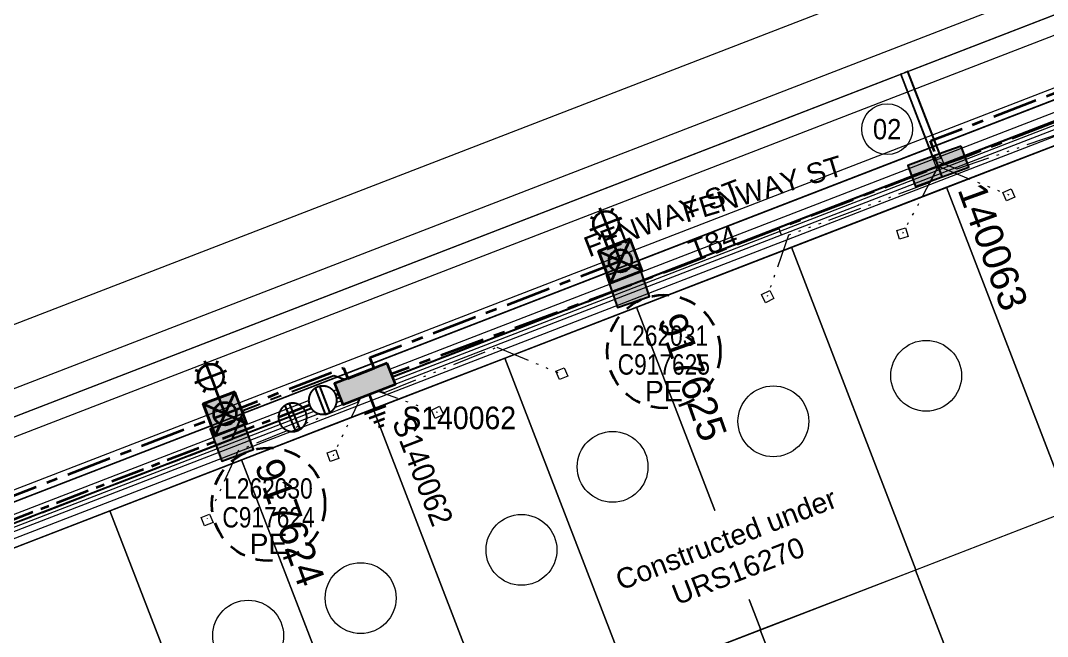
# Model space of a CAD drawing. Header units: metres. Extents: x 0 to 311505, y 0 to 6270811.
# Drawn here: x 310812 to 310902.9, y 6270345.5 to 6270400 of the extents above; entities that cross this region are included whole.
import ezdxf
from ezdxf import colors
from ezdxf.entities.mleader import LeaderData, LeaderLine
from ezdxf.enums import TextEntityAlignment as Align
from ezdxf.math import Vec2, Vec3

# ---------------------------------------------------------------- set-up
doc = ezdxf.new("R2010")
doc.units = ezdxf.units.M
for name, pattern in [('Cable Exist UG', [7, 4, -1, 1, -1]), ('Dash', [5, 3, -2]), ('PHANTOMX2', [6.6, 3, -0.75, 0.2, -0.75, 0.2, -0.75, 0.2, -0.75])]:
    doc.linetypes.add(name, pattern=pattern)
doc.layers.get('0').update_dxf_attribs({"color": 6})
for name, color, linetype, lineweight in [('_User Miscellaneous1', 30, 'Continuous', 13), ('_User_LV_Exist', 5, 'Continuous', 35), ('Cadastre Developer_SP_NEW', 92, 'Continuous', 15), ('Cadastre Land Parcels_SP_EXT', 118, 'Continuous', 15), ('Cadastre Roads_SP_EXT', 218, 'Continuous', 15), ('Mains_LV_EXT', 163, 'Continuous', 25), ('Mains_LV_SL_EXT', 135, 'Continuous', 25), ('Services_SP_EXT', 42, 'PHANTOMX2', 20)]:
    doc.layers.add(name, color=color, linetype=linetype, lineweight=lineweight)
doc.layers.add('_User Miscellaneous10', color=252, linetype='Continuous', lineweight=13, plot=False, transparency=0.9)
doc.layers.add('_User Miscellaneous8', color=181, linetype='Continuous', lineweight=13, transparency=0.5)
doc.layers.add('Cadastre Roads_SP_NEW', color=214, linetype='Continuous', lineweight=15, transparency=0.65)
for name, color, linetype in [('Equip_LV_EXT', 7, 'Continuous'), ('Equip_LV_NEW', 2, 'Continuous'), ('Notes', 7, 'Continuous'), ('SupportsUG_SP_LV_EXT', 7, 'Continuous'), ('SupportsUG_SP_LV_NEW', 2, 'Continuous'), ('SupportsUG_SP_LV_SL_EXT', 7, 'Continuous')]:
    doc.layers.add(name, color=color, linetype=linetype)
doc.styles.add('COLUMN_LABEL', font='arial.ttf', dxfattribs={"height": 2})
doc.styles.add('iecARIAL', font='arial.ttf', dxfattribs={"height": 2})
doc.styles.add('POLE_LABEL', font='arial.ttf', dxfattribs={"height": 2})
doc.styles.get("Standard").update_dxf_attribs({"font": 'arial.ttf'})

# ---------------------------------------------------------------- blocks, each defined once
blk = doc.blocks.new('COLUMN_EXT')
blk.add_hatch(color=256).paths.add_polyline_path([(1.5, -1.5), (1.5, 1.5), (-1.5, 1.5), (-1.5, -1.5)])
blk.add_lwpolyline([(1.5, 1.5), (-1.5, 1.5), (-1.5, -1.5), (1.5, -1.5)], close=True)
at = {"flags": 9}
for tag, p in [('SUBURB', (-1.813, 1.8)), ('NOTES', (-1.813, 2)), ('STREETNAME', (-1.813, 1.6)), ('LOCATION', (-1.813, 1.4)), ('LEGEND', (-1.813, 1.2)), ('USAGE', (-1.813, 1)), ('COLUMN_TYPE', (-1.813, 0.4)), ('OWNED_BY', (-1.813, 0.6)), ('STATE', (-1.813, 0.8))]:
    blk.add_attdef(tag, text='', height=0.2, rotation=180, dxfattribs=at).set_placement(p, align=Align.MIDDLE_LEFT)
at = {"flags": 1}
blk.add_attdef('Z', (-1.813, 2.351), '', height=0.2, rotation=180, dxfattribs=at)
at = {"flags": 9}
for tag, style, p in [('STRUCTURE_PLANT_NUMBER', 'POLE_LABEL', (-1.813, -0.031)), ('STREET_CODE', 'COLUMN_LABEL', (-1.813, 0.2))]:
    blk.add_attdef(tag, text='', height=0.2, rotation=180, dxfattribs=dict(at, style=style)).set_placement(p, align=Align.MIDDLE_LEFT)
at = {"style": 'COLUMN_LABEL', "width": 0.9, "flags": 8}
blk.add_attdef('ASSET_NUM', text='', height=2, rotation=270, dxfattribs=at).set_placement((2, -4), align=Align.MIDDLE_LEFT)
blk = doc.blocks.new('PILLAR_EXT')
blk.add_hatch(color=256).paths.add_polyline_path([(-2.5, 1), (-2.5, -1), (2.5, -1), (2.5, 1)])
for p, q in [((0, 1), (0, -1)), ((-2.5, 0), (2.5, 0))]:
    blk.add_line(p, q)
at = {"ltscale": 10}
blk.add_line((2.5, 0), (-2.5, 0), dxfattribs=at)
blk.add_lwpolyline([(-2.5, -1), (-1.25, -1), (1.25, -1), (2.5, -1), (2.5, 1), (-2.5, 1)], close=True)
at = {"width": 0.9, "flags": 8}
blk.add_attdef('ASSET_NUM', text='', height=2, rotation=90, dxfattribs=at).set_placement((-2, 4), align=Align.MIDDLE_LEFT)
for tag, p, flags in [('OWNED_BY', (0, -0.2), 9), ('STATE', (0, -0.4), 9), ('SUPPORT_TYPE', (0, -0.6), 9), ('USAGE', (0, -0.8), 9), ('LEGEND', (0, -1), 9), ('STREETNAME', (0, -1.8), 9), ('SUBURB', (0, -2), 1), ('LOCATION', (0, -1.2), 9), ('NOTES', (0, -1.4), 9), ('PARENT', (0, -1.6), 9)]:
    blk.add_attdef(tag, p, '', height=0.2, dxfattribs=dict(flags=flags))
blk = doc.blocks.new('CCP_EXT')
at = {"flags": 9}
for tag, p in [('STATE', (0, -1.8)), ('USAGE', (0, -1.2)), ('LEGEND', (0, -1.4)), ('LIFE_SUPPORT', (0, -1.6)), ('NOTES', (0, -2))]:
    blk.add_attdef(tag, text='', height=0.2, dxfattribs=at).set_placement(p, align=Align.MIDDLE_LEFT)
at = {"transparency": 33554687}
blk.add_wipeout([(0, 0.566), (0.566, 0), (0, -0.566), (-0.566, 0)], dxfattribs=at)
blk.add_lwpolyline([(-0.566, 0), (0, 0.566), (0.566, 0), (0, -0.566), (-0.566, 0)])
at = {"flags": 1}
blk.add_attdef('Z', (0, 0), '', height=0.2, dxfattribs=at)
at = {"flags": 9}
for tag, p in [('CCP_TYPE', (0, 0)), ('OPERATING_VOLTAGE', (0, -0.6)), ('ORIENTATION', (0, -0.8)), ('OWNED_BY', (0, -1)), ('CONSTRUCTED_VOLTAGE', (0, -0.2)), ('NO_PHASES', (0, -0.4))]:
    blk.add_attdef(tag, text='', height=0.2, dxfattribs=at).set_placement(p, align=Align.MIDDLE_LEFT)
blk = doc.blocks.new('LV_UG_LINKS_CLOSED_EXT')
at = {"layer": 'Equip_LV_EXT'}
for tag, flags, p in [('ACTUAL_STATUS', 9, (3, -2)), ('OPERATING_VOLTAGE', 9, (3, -2.6)), ('ORIENTATION', 9, (3, -2.8)), ('CONSTRUCTED_VOLTAGE', 9, (3, -2.2)), ('NO_PHASES', 9, (3, -2.4)), ('STATE', 9, (3, -3)), ('SWITCH_TYPE', 9, (3, -3.2)), ('USAGE', 9, (3, -3.4)), ('NOTES', 9, (3, -3.6)), ('TYPE', 9, (3, -4.6)), ('OWNED_BY', 9, (3, -3.8)), ('OPERATED_BY', 9, (3, -4)), ('MAINTAINED_BY', 9, (3, -4.2)), ('NUMBER_OF_PHASES', 9, (3, -4.4)), ('Z', 1, (3, -4.8))]:
    blk.add_attdef(tag, text='', height=0.2, dxfattribs=dict(at, flags=flags)).set_placement(p, align=Align.MIDDLE_LEFT)
at = {"transparency": 33554687}
blk.add_wipeout([(4, 1.25), (3.969, 1.25), (3.939, 1.248), (3.908, 1.247), (3.877, 1.244), (3.847, 1.241), (3.817, 1.236), (3.786, 1.232), (3.756, 1.226), (3.726, 1.22), (3.696, 1.213), (3.667, 1.205), (3.637, 1.196), (3.608, 1.187), (3.579, 1.177), (3.55, 1.166), (3.522, 1.155), (3.493, 1.143), (3.466, 1.13), (3.438, 1.117), (3.411, 1.102), (3.384, 1.088), (3.357, 1.072), (3.331, 1.056), (3.306, 1.039), (3.28, 1.022), (3.255, 1.004), (3.231, 0.985), (3.207, 0.966), (3.184, 0.947), (3.161, 0.926), (3.138, 0.905), (3.116, 0.884), (3.095, 0.862), (3.074, 0.839), (3.053, 0.816), (3.034, 0.793), (3.015, 0.769), (2.996, 0.745), (2.978, 0.72), (2.961, 0.694), (2.944, 0.669), (2.928, 0.643), (2.912, 0.616), (2.898, 0.589), (2.883, 0.562), (2.87, 0.534), (2.857, 0.507), (2.845, 0.478), (2.834, 0.45), (2.823, 0.421), (2.813, 0.392), (2.804, 0.363), (2.795, 0.333), (2.787, 0.304), (2.78, 0.274), (2.774, 0.244), (2.768, 0.214), (2.764, 0.183), (2.759, 0.153), (2.756, 0.123), (2.753, 0.092), (2.752, 0.061), (2.75, 0.031), (2.75, 0), (2.75, -0.031), (2.752, -0.061), (2.753, -0.092), (2.756, -0.123), (2.759, -0.153), (2.764, -0.183), (2.768, -0.214), (2.774, -0.244), (2.78, -0.274), (2.787, -0.304), (2.795, -0.333), (2.804, -0.363), (2.813, -0.392), (2.823, -0.421), (2.834, -0.45), (2.845, -0.478), (2.857, -0.507), (2.87, -0.534), (2.883, -0.562), (2.898, -0.589), (2.912, -0.616), (2.928, -0.643), (2.944, -0.669), (2.961, -0.694), (2.978, -0.72), (2.996, -0.745), (3.015, -0.769), (3.034, -0.793), (3.053, -0.816), (3.074, -0.839), (3.095, -0.862), (3.116, -0.884), (3.138, -0.905), (3.161, -0.926), (3.184, -0.947), (3.207, -0.966), (3.231, -0.985), (3.255, -1.004), (3.28, -1.022), (3.306, -1.039), (3.331, -1.056), (3.357, -1.072), (3.384, -1.088), (3.411, -1.102), (3.438, -1.117), (3.466, -1.13), (3.493, -1.143), (3.522, -1.155), (3.55, -1.166), (3.579, -1.177), (3.608, -1.187), (3.637, -1.196), (3.667, -1.205), (3.696, -1.213), (3.726, -1.22), (3.756, -1.226), (3.786, -1.232), (3.817, -1.236), (3.847, -1.241), (3.877, -1.244), (3.908, -1.247), (3.939, -1.248), (3.969, -1.25), (4, -1.25), (4.031, -1.25), (4.061, -1.248), (4.092, -1.247), (4.123, -1.244), (4.153, -1.241), (4.183, -1.236), (4.214, -1.232), (4.244, -1.226), (4.274, -1.22), (4.304, -1.213), (4.333, -1.205), (4.363, -1.196), (4.392, -1.187), (4.421, -1.177), (4.45, -1.166), (4.478, -1.155), (4.507, -1.143), (4.534, -1.13), (4.562, -1.117), (4.589, -1.102), (4.616, -1.088), (4.643, -1.072), (4.669, -1.056), (4.694, -1.039), (4.72, -1.022), (4.745, -1.004), (4.769, -0.985), (4.793, -0.966), (4.816, -0.947), (4.839, -0.926), (4.862, -0.905), (4.884, -0.884), (4.905, -0.862), (4.926, -0.839), (4.947, -0.816), (4.966, -0.793), (4.985, -0.769), (5.004, -0.745), (5.022, -0.72), (5.039, -0.694), (5.056, -0.669), (5.072, -0.643), (5.088, -0.616), (5.102, -0.589), (5.117, -0.562), (5.13, -0.534), (5.143, -0.507), (5.155, -0.478), (5.166, -0.45), (5.177, -0.421), (5.187, -0.392), (5.196, -0.363), (5.205, -0.333), (5.213, -0.304), (5.22, -0.274), (5.226, -0.244), (5.232, -0.214), (5.236, -0.183), (5.241, -0.153), (5.244, -0.123), (5.247, -0.092), (5.248, -0.061), (5.25, -0.031), (5.25, 0), (5.25, 0.031), (5.248, 0.061), (5.247, 0.092), (5.244, 0.123), (5.241, 0.153), (5.236, 0.183), (5.232, 0.214), (5.226, 0.244), (5.22, 0.274), (5.213, 0.304), (5.205, 0.333), (5.196, 0.363), (5.187, 0.392), (5.177, 0.421), (5.166, 0.45), (5.155, 0.478), (5.143, 0.507), (5.13, 0.534), (5.117, 0.562), (5.102, 0.589), (5.088, 0.616), (5.072, 0.643), (5.056, 0.669), (5.039, 0.694), (5.022, 0.72), (5.004, 0.745), (4.985, 0.769), (4.966, 0.793), (4.947, 0.816), (4.926, 0.839), (4.905, 0.862), (4.884, 0.884), (4.862, 0.905), (4.839, 0.926), (4.816, 0.947), (4.793, 0.966), (4.769, 0.985), (4.745, 1.004), (4.72, 1.022), (4.694, 1.039), (4.669, 1.056), (4.643, 1.072), (4.616, 1.088), (4.589, 1.102), (4.562, 1.117), (4.534, 1.13), (4.507, 1.143), (4.478, 1.155), (4.45, 1.166), (4.421, 1.177), (4.392, 1.187), (4.363, 1.196), (4.333, 1.205), (4.304, 1.213), (4.274, 1.22), (4.244, 1.226), (4.214, 1.232), (4.183, 1.236), (4.153, 1.241), (4.123, 1.244), (4.092, 1.247), (4.061, 1.248), (4.031, 1.25)], dxfattribs=at).dxf.layer = 'Equip_LV_EXT'
at = {"layer": 'Equip_LV_EXT'}
for p, q in [((3.792, 1.232), (3.792, -1.232)), ((4.208, 1.232), (4.208, -1.232))]:
    blk.add_line(p, q, dxfattribs=at)
at = {"layer": 'Equip_LV_EXT', "flags": 128}
blk.add_lwpolyline([(4, 1.25), (3.969, 1.25), (3.939, 1.248), (3.908, 1.247), (3.877, 1.244), (3.847, 1.241), (3.817, 1.236), (3.786, 1.232), (3.756, 1.226), (3.726, 1.22), (3.696, 1.213), (3.667, 1.205), (3.637, 1.196), (3.608, 1.187), (3.579, 1.177), (3.55, 1.166), (3.522, 1.155), (3.493, 1.143), (3.466, 1.13), (3.438, 1.117), (3.411, 1.102), (3.384, 1.088), (3.357, 1.072), (3.331, 1.056), (3.306, 1.039), (3.28, 1.022), (3.255, 1.004), (3.231, 0.985), (3.207, 0.966), (3.184, 0.947), (3.161, 0.926), (3.138, 0.905), (3.116, 0.884), (3.095, 0.862), (3.074, 0.839), (3.053, 0.816), (3.034, 0.793), (3.015, 0.769), (2.996, 0.745), (2.978, 0.72), (2.961, 0.694), (2.944, 0.669), (2.928, 0.643), (2.912, 0.616), (2.898, 0.589), (2.883, 0.562), (2.87, 0.534), (2.857, 0.507), (2.845, 0.478), (2.834, 0.45), (2.823, 0.421), (2.813, 0.392), (2.804, 0.363), (2.795, 0.333), (2.787, 0.304), (2.78, 0.274), (2.774, 0.244), (2.768, 0.214), (2.764, 0.183), (2.759, 0.153), (2.756, 0.123), (2.753, 0.092), (2.752, 0.061), (2.75, 0.031), (2.75, 0), (2.75, -0.031), (2.752, -0.061), (2.753, -0.092), (2.756, -0.123), (2.759, -0.153), (2.764, -0.183), (2.768, -0.214), (2.774, -0.244), (2.78, -0.274), (2.787, -0.304), (2.795, -0.333), (2.804, -0.363), (2.813, -0.392), (2.823, -0.421), (2.834, -0.45), (2.845, -0.478), (2.857, -0.507), (2.87, -0.534), (2.883, -0.562), (2.898, -0.589), (2.912, -0.616), (2.928, -0.643), (2.944, -0.669), (2.961, -0.694), (2.978, -0.72), (2.996, -0.745), (3.015, -0.769), (3.034, -0.793), (3.053, -0.816), (3.074, -0.839), (3.095, -0.862), (3.116, -0.884), (3.138, -0.905), (3.161, -0.926), (3.184, -0.947), (3.207, -0.966), (3.231, -0.985), (3.255, -1.004), (3.28, -1.022), (3.306, -1.039), (3.331, -1.056), (3.357, -1.072), (3.384, -1.088), (3.411, -1.102), (3.438, -1.117), (3.466, -1.13), (3.493, -1.143), (3.522, -1.155), (3.55, -1.166), (3.579, -1.177), (3.608, -1.187), (3.637, -1.196), (3.667, -1.205), (3.696, -1.213), (3.726, -1.22), (3.756, -1.226), (3.786, -1.232), (3.817, -1.236), (3.847, -1.241), (3.877, -1.244), (3.908, -1.247), (3.939, -1.248), (3.969, -1.25), (4, -1.25), (4.031, -1.25), (4.061, -1.248), (4.092, -1.247), (4.123, -1.244), (4.153, -1.241), (4.183, -1.236), (4.214, -1.232), (4.244, -1.226), (4.274, -1.22), (4.304, -1.213), (4.333, -1.205), (4.363, -1.196), (4.392, -1.187), (4.421, -1.177), (4.45, -1.166), (4.478, -1.155), (4.507, -1.143), (4.534, -1.13), (4.562, -1.117), (4.589, -1.102), (4.616, -1.088), (4.643, -1.072), (4.669, -1.056), (4.694, -1.039), (4.72, -1.022), (4.745, -1.004), (4.769, -0.985), (4.793, -0.966), (4.816, -0.947), (4.839, -0.926), (4.862, -0.905), (4.884, -0.884), (4.905, -0.862), (4.926, -0.839), (4.947, -0.816), (4.966, -0.793), (4.985, -0.769), (5.004, -0.745), (5.022, -0.72), (5.039, -0.694), (5.056, -0.669), (5.072, -0.643), (5.088, -0.616), (5.102, -0.589), (5.117, -0.562), (5.13, -0.534), (5.143, -0.507), (5.155, -0.478), (5.166, -0.45), (5.177, -0.421), (5.187, -0.392), (5.196, -0.363), (5.205, -0.333), (5.213, -0.304), (5.22, -0.274), (5.226, -0.244), (5.232, -0.214), (5.236, -0.183), (5.241, -0.153), (5.244, -0.123), (5.247, -0.092), (5.248, -0.061), (5.25, -0.031), (5.25, 0), (5.25, 0.031), (5.248, 0.061), (5.247, 0.092), (5.244, 0.123), (5.241, 0.153), (5.236, 0.183), (5.232, 0.214), (5.226, 0.244), (5.22, 0.274), (5.213, 0.304), (5.205, 0.333), (5.196, 0.363), (5.187, 0.392), (5.177, 0.421), (5.166, 0.45), (5.155, 0.478), (5.143, 0.507), (5.13, 0.534), (5.117, 0.562), (5.102, 0.589), (5.088, 0.616), (5.072, 0.643), (5.056, 0.669), (5.039, 0.694), (5.022, 0.72), (5.004, 0.745), (4.985, 0.769), (4.966, 0.793), (4.947, 0.816), (4.926, 0.839), (4.905, 0.862), (4.884, 0.884), (4.862, 0.905), (4.839, 0.926), (4.816, 0.947), (4.793, 0.966), (4.769, 0.985), (4.745, 1.004), (4.72, 1.022), (4.694, 1.039), (4.669, 1.056), (4.643, 1.072), (4.616, 1.088), (4.589, 1.102), (4.562, 1.117), (4.534, 1.13), (4.507, 1.143), (4.478, 1.155), (4.45, 1.166), (4.421, 1.177), (4.392, 1.187), (4.363, 1.196), (4.333, 1.205), (4.304, 1.213), (4.274, 1.22), (4.244, 1.226), (4.214, 1.232), (4.183, 1.236), (4.153, 1.241), (4.123, 1.244), (4.092, 1.247), (4.061, 1.248), (4.031, 1.25)], close=True, dxfattribs=at)
blk = doc.blocks.new('*U398')
at = {"linetype": 'Continuous'}
h = blk.add_hatch(color=256, dxfattribs=at)
h.dxf.hatch_style = 1
h.paths.add_polyline_path([(-5.5, 1.5), (-5.5, -1.5), (-2.5, -1.5), (-2.5, 1.5)])
h = blk.add_hatch(color=256)
h.dxf.hatch_style = 1
h.paths.add_polyline_path([(-5.5, 1.5), (-2.5, -1.5), (-5.5, -1.5)])
for p, q in [((-8.561, 1.061), (-8.295, 0.795)), ((-7.5, 1.125), (-7.5, 1.5)), ((-6.439, 1.061), (-6.705, 0.795)), ((-5.5, 1.5), (-2.5, -1.5)), ((-5.5, -1.5), (-2.5, 1.5)), ((-8.625, 0), (-9, 0)), ((-4, 0), (-6.375, 0)), ((-8.561, -1.061), (-8.295, -0.795)), ((-6.439, -1.061), (-6.705, -0.795)), ((-7.5, -1.5), (-7.5, -1.125))]:
    blk.add_line(p, q)
blk.add_line((-8.625, 0), (-6.375, 0), dxfattribs=at)
at = {"linetype": 'Continuous', "flags": 128}
blk.add_lwpolyline([(-7.5, 1.406), (-7.5, -1.406)], dxfattribs=at)
blk.add_lwpolyline([(-5.5, 1.5), (-5.5, -1.5), (-2.5, -1.5), (-2.5, 1.5)], close=True)
at = {"flags": 128}
blk.add_lwpolyline([(-5.5, 1.5), (-2.5, -1.5), (-5.5, -1.5), (-5.5, 1.5)], dxfattribs=at)
for centre, radius in [((-7.5, 0), 1.125), ((-4, 0), 1)]:
    blk.add_circle(centre, radius)
blk = doc.blocks.new('*U285')
at = {"linetype": 'Dash', "ltscale": 0.5}
blk.add_circle((0, 0), 5, dxfattribs=at)
at = {"insert": (0, -2.6), "char_height": 1.8, "attachment_point": 2}
blk.add_mtext('PE', dxfattribs=at)
at = {"width": 0.8}
blk.add_attdef('SNUMBER', text='', height=1.8, dxfattribs=at).set_placement((0, 0.5), align=Align.CENTER)
at = {"flags": 1}
blk.add_attdef('Z', (0, 0), '', height=0.2, dxfattribs=at)
at = {"width": 0.8}
blk.add_attdef('CNUMBER', text='', height=1.8, dxfattribs=at).set_placement((0, -0.25), align=Align.TOP_CENTER)
blk = doc.blocks.new('*U378')
at = {"width": 0.9}
blk.add_attdef('ASSET_NUM', text='', height=2, dxfattribs=at).set_placement((4, 2), align=Align.MIDDLE_LEFT)
for tag, p, flags in [('SUBURB', (-2, 0), 1), ('STREETNAME', (-1.8, 0), 9), ('PARENT', (-1.6, 0), 9), ('NOTES', (-1.4, 0), 9), ('LOCATION', (-1.2, 0), 9), ('LEGEND', (-1, 0), 9), ('USAGE', (-0.8, 0), 9), ('SUPPORT_TYPE', (-0.6, 0), 9), ('STATE', (-0.4, 0), 9), ('OWNED_BY', (-0.2, 0), 9)]:
    blk.add_attdef(tag, p, '', height=0.2, rotation=270, dxfattribs=dict(flags=flags))
at = {"transparency": 33554687}
blk.add_wipeout([(1, 2.5), (1, -2.5), (-1, -2.5), (-1, 2.5)], dxfattribs=at)
at = {"layer": 'SupportsUG_SP_LV_EXT'}
h = blk.add_hatch(color=256, dxfattribs=at)
h.dxf.hatch_style = 1
h.paths.add_polyline_path([(-1, 2.5), (-1, -1.25), (-1, 1.25), (-1, -2.5), (1, -2.5), (1, 2.5)])
blk.add_lwpolyline([(-1, 2.5), (-1, -1.25), (-1, 1.25), (-1, -2.5), (1, -2.5), (1, 2.5)], close=True)
blk = doc.blocks.new('*U430')
blk.add_circle((0, 0), 2.25)
at = {"width": 0.9}
blk.add_attdef('CODE', text='', height=1.8, dxfattribs=at).set_placement((0, 0), align=Align.MIDDLE_CENTER)
at = {"flags": 1}
blk.add_attdef('Z', (0, 0), '', height=0.2, dxfattribs=at)
blk = doc.blocks.new('LV_UG_LINKS_CLOSED_NEW')
at = {"layer": 'Equip_LV_NEW'}
for tag, flags, p in [('CONSTRUCTED_VOLTAGE', 9, (3.167, -1.833)), ('STATE', 9, (3.167, -2.5)), ('SWITCH_TYPE', 9, (3.167, -2.667)), ('OPERATING_VOLTAGE', 9, (3.167, -2.167)), ('ORIENTATION', 9, (3.167, -2.333)), ('NO_PHASES', 9, (3.167, -2)), ('OWNED_BY', 9, (3.167, -3.167)), ('OPERATED_BY', 9, (3.167, -3.333)), ('USAGE', 9, (3.167, -2.833)), ('NOTES', 9, (3.167, -3)), ('MAINTAINED_BY', 9, (3.167, -3.5)), ('NUMBER_OF_PHASES', 9, (3.167, -3.667)), ('TYPE', 9, (3.167, -3.833)), ('Z', 1, (3.167, -4))]:
    blk.add_attdef(tag, text='', height=0.167, dxfattribs=dict(at, flags=flags)).set_placement(p, align=Align.MIDDLE_LEFT)
at = {"transparency": 33554687}
blk.add_wipeout([(4, 1.25), (3.969, 1.25), (3.939, 1.248), (3.908, 1.247), (3.877, 1.244), (3.847, 1.241), (3.817, 1.236), (3.786, 1.232), (3.756, 1.226), (3.726, 1.22), (3.696, 1.213), (3.667, 1.205), (3.637, 1.196), (3.608, 1.187), (3.579, 1.177), (3.55, 1.166), (3.522, 1.155), (3.493, 1.143), (3.466, 1.13), (3.438, 1.117), (3.411, 1.102), (3.384, 1.088), (3.357, 1.072), (3.331, 1.056), (3.306, 1.039), (3.28, 1.022), (3.255, 1.004), (3.231, 0.985), (3.207, 0.966), (3.184, 0.947), (3.161, 0.926), (3.138, 0.905), (3.116, 0.884), (3.095, 0.862), (3.074, 0.839), (3.053, 0.816), (3.034, 0.793), (3.015, 0.769), (2.996, 0.745), (2.978, 0.72), (2.961, 0.694), (2.944, 0.669), (2.928, 0.643), (2.912, 0.616), (2.898, 0.589), (2.883, 0.562), (2.87, 0.534), (2.857, 0.507), (2.845, 0.478), (2.834, 0.45), (2.823, 0.421), (2.813, 0.392), (2.804, 0.363), (2.795, 0.333), (2.787, 0.304), (2.78, 0.274), (2.774, 0.244), (2.768, 0.214), (2.764, 0.183), (2.759, 0.153), (2.756, 0.123), (2.753, 0.092), (2.752, 0.061), (2.75, 0.031), (2.75, 0), (2.75, -0.031), (2.752, -0.061), (2.753, -0.092), (2.756, -0.123), (2.759, -0.153), (2.764, -0.183), (2.768, -0.214), (2.774, -0.244), (2.78, -0.274), (2.787, -0.304), (2.795, -0.333), (2.804, -0.363), (2.813, -0.392), (2.823, -0.421), (2.834, -0.45), (2.845, -0.478), (2.857, -0.507), (2.87, -0.534), (2.883, -0.562), (2.898, -0.589), (2.912, -0.616), (2.928, -0.643), (2.944, -0.669), (2.961, -0.694), (2.978, -0.72), (2.996, -0.745), (3.015, -0.769), (3.034, -0.793), (3.053, -0.816), (3.074, -0.839), (3.095, -0.862), (3.116, -0.884), (3.138, -0.905), (3.161, -0.926), (3.184, -0.947), (3.207, -0.966), (3.231, -0.985), (3.255, -1.004), (3.28, -1.022), (3.306, -1.039), (3.331, -1.056), (3.357, -1.072), (3.384, -1.088), (3.411, -1.102), (3.438, -1.117), (3.466, -1.13), (3.493, -1.143), (3.522, -1.155), (3.55, -1.166), (3.579, -1.177), (3.608, -1.187), (3.637, -1.196), (3.667, -1.205), (3.696, -1.213), (3.726, -1.22), (3.756, -1.226), (3.786, -1.232), (3.817, -1.236), (3.847, -1.241), (3.877, -1.244), (3.908, -1.247), (3.939, -1.248), (3.969, -1.25), (4, -1.25), (4.031, -1.25), (4.061, -1.248), (4.092, -1.247), (4.123, -1.244), (4.153, -1.241), (4.183, -1.236), (4.214, -1.232), (4.244, -1.226), (4.274, -1.22), (4.304, -1.213), (4.333, -1.205), (4.363, -1.196), (4.392, -1.187), (4.421, -1.177), (4.45, -1.166), (4.478, -1.155), (4.507, -1.143), (4.534, -1.13), (4.562, -1.117), (4.589, -1.102), (4.616, -1.088), (4.643, -1.072), (4.669, -1.056), (4.694, -1.039), (4.72, -1.022), (4.745, -1.004), (4.769, -0.985), (4.793, -0.966), (4.816, -0.947), (4.839, -0.926), (4.862, -0.905), (4.884, -0.884), (4.905, -0.862), (4.926, -0.839), (4.947, -0.816), (4.966, -0.793), (4.985, -0.769), (5.004, -0.745), (5.022, -0.72), (5.039, -0.694), (5.056, -0.669), (5.072, -0.643), (5.088, -0.616), (5.102, -0.589), (5.117, -0.562), (5.13, -0.534), (5.143, -0.507), (5.155, -0.478), (5.166, -0.45), (5.177, -0.421), (5.187, -0.392), (5.196, -0.363), (5.205, -0.333), (5.213, -0.304), (5.22, -0.274), (5.226, -0.244), (5.232, -0.214), (5.236, -0.183), (5.241, -0.153), (5.244, -0.123), (5.247, -0.092), (5.248, -0.061), (5.25, -0.031), (5.25, 0), (5.25, 0.031), (5.248, 0.061), (5.247, 0.092), (5.244, 0.123), (5.241, 0.153), (5.236, 0.183), (5.232, 0.214), (5.226, 0.244), (5.22, 0.274), (5.213, 0.304), (5.205, 0.333), (5.196, 0.363), (5.187, 0.392), (5.177, 0.421), (5.166, 0.45), (5.155, 0.478), (5.143, 0.507), (5.13, 0.534), (5.117, 0.562), (5.102, 0.589), (5.088, 0.616), (5.072, 0.643), (5.056, 0.669), (5.039, 0.694), (5.022, 0.72), (5.004, 0.745), (4.985, 0.769), (4.966, 0.793), (4.947, 0.816), (4.926, 0.839), (4.905, 0.862), (4.884, 0.884), (4.862, 0.905), (4.839, 0.926), (4.816, 0.947), (4.793, 0.966), (4.769, 0.985), (4.745, 1.004), (4.72, 1.022), (4.694, 1.039), (4.669, 1.056), (4.643, 1.072), (4.616, 1.088), (4.589, 1.102), (4.562, 1.117), (4.534, 1.13), (4.507, 1.143), (4.478, 1.155), (4.45, 1.166), (4.421, 1.177), (4.392, 1.187), (4.363, 1.196), (4.333, 1.205), (4.304, 1.213), (4.274, 1.22), (4.244, 1.226), (4.214, 1.232), (4.183, 1.236), (4.153, 1.241), (4.123, 1.244), (4.092, 1.247), (4.061, 1.248), (4.031, 1.25)], dxfattribs=at).dxf.layer = 'Equip_LV_NEW'
at = {"layer": 'Equip_LV_NEW'}
for p, q in [((3.792, 1.232), (3.792, -1.232)), ((4.208, 1.232), (4.208, -1.232))]:
    blk.add_line(p, q, dxfattribs=at)
at = {"layer": 'Equip_LV_NEW', "flags": 128}
blk.add_lwpolyline([(4, 1.25), (3.969, 1.25), (3.939, 1.248), (3.908, 1.247), (3.877, 1.244), (3.847, 1.241), (3.817, 1.236), (3.786, 1.232), (3.756, 1.226), (3.726, 1.22), (3.696, 1.213), (3.667, 1.205), (3.637, 1.196), (3.608, 1.187), (3.579, 1.177), (3.55, 1.166), (3.522, 1.155), (3.493, 1.143), (3.466, 1.13), (3.438, 1.117), (3.411, 1.102), (3.384, 1.088), (3.357, 1.072), (3.331, 1.056), (3.306, 1.039), (3.28, 1.022), (3.255, 1.004), (3.231, 0.985), (3.207, 0.966), (3.184, 0.947), (3.161, 0.926), (3.138, 0.905), (3.116, 0.884), (3.095, 0.862), (3.074, 0.839), (3.053, 0.816), (3.034, 0.793), (3.015, 0.769), (2.996, 0.745), (2.978, 0.72), (2.961, 0.694), (2.944, 0.669), (2.928, 0.643), (2.912, 0.616), (2.898, 0.589), (2.883, 0.562), (2.87, 0.534), (2.857, 0.507), (2.845, 0.478), (2.834, 0.45), (2.823, 0.421), (2.813, 0.392), (2.804, 0.363), (2.795, 0.333), (2.787, 0.304), (2.78, 0.274), (2.774, 0.244), (2.768, 0.214), (2.764, 0.183), (2.759, 0.153), (2.756, 0.123), (2.753, 0.092), (2.752, 0.061), (2.75, 0.031), (2.75, 0), (2.75, -0.031), (2.752, -0.061), (2.753, -0.092), (2.756, -0.123), (2.759, -0.153), (2.764, -0.183), (2.768, -0.214), (2.774, -0.244), (2.78, -0.274), (2.787, -0.304), (2.795, -0.333), (2.804, -0.363), (2.813, -0.392), (2.823, -0.421), (2.834, -0.45), (2.845, -0.478), (2.857, -0.507), (2.87, -0.534), (2.883, -0.562), (2.898, -0.589), (2.912, -0.616), (2.928, -0.643), (2.944, -0.669), (2.961, -0.694), (2.978, -0.72), (2.996, -0.745), (3.015, -0.769), (3.034, -0.793), (3.053, -0.816), (3.074, -0.839), (3.095, -0.862), (3.116, -0.884), (3.138, -0.905), (3.161, -0.926), (3.184, -0.947), (3.207, -0.966), (3.231, -0.985), (3.255, -1.004), (3.28, -1.022), (3.306, -1.039), (3.331, -1.056), (3.357, -1.072), (3.384, -1.088), (3.411, -1.102), (3.438, -1.117), (3.466, -1.13), (3.493, -1.143), (3.522, -1.155), (3.55, -1.166), (3.579, -1.177), (3.608, -1.187), (3.637, -1.196), (3.667, -1.205), (3.696, -1.213), (3.726, -1.22), (3.756, -1.226), (3.786, -1.232), (3.817, -1.236), (3.847, -1.241), (3.877, -1.244), (3.908, -1.247), (3.939, -1.248), (3.969, -1.25), (4, -1.25), (4.031, -1.25), (4.061, -1.248), (4.092, -1.247), (4.123, -1.244), (4.153, -1.241), (4.183, -1.236), (4.214, -1.232), (4.244, -1.226), (4.274, -1.22), (4.304, -1.213), (4.333, -1.205), (4.363, -1.196), (4.392, -1.187), (4.421, -1.177), (4.45, -1.166), (4.478, -1.155), (4.507, -1.143), (4.534, -1.13), (4.562, -1.117), (4.589, -1.102), (4.616, -1.088), (4.643, -1.072), (4.669, -1.056), (4.694, -1.039), (4.72, -1.022), (4.745, -1.004), (4.769, -0.985), (4.793, -0.966), (4.816, -0.947), (4.839, -0.926), (4.862, -0.905), (4.884, -0.884), (4.905, -0.862), (4.926, -0.839), (4.947, -0.816), (4.966, -0.793), (4.985, -0.769), (5.004, -0.745), (5.022, -0.72), (5.039, -0.694), (5.056, -0.669), (5.072, -0.643), (5.088, -0.616), (5.102, -0.589), (5.117, -0.562), (5.13, -0.534), (5.143, -0.507), (5.155, -0.478), (5.166, -0.45), (5.177, -0.421), (5.187, -0.392), (5.196, -0.363), (5.205, -0.333), (5.213, -0.304), (5.22, -0.274), (5.226, -0.244), (5.232, -0.214), (5.236, -0.183), (5.241, -0.153), (5.244, -0.123), (5.247, -0.092), (5.248, -0.061), (5.25, -0.031), (5.25, 0), (5.25, 0.031), (5.248, 0.061), (5.247, 0.092), (5.244, 0.123), (5.241, 0.153), (5.236, 0.183), (5.232, 0.214), (5.226, 0.244), (5.22, 0.274), (5.213, 0.304), (5.205, 0.333), (5.196, 0.363), (5.187, 0.392), (5.177, 0.421), (5.166, 0.45), (5.155, 0.478), (5.143, 0.507), (5.13, 0.534), (5.117, 0.562), (5.102, 0.589), (5.088, 0.616), (5.072, 0.643), (5.056, 0.669), (5.039, 0.694), (5.022, 0.72), (5.004, 0.745), (4.985, 0.769), (4.966, 0.793), (4.947, 0.816), (4.926, 0.839), (4.905, 0.862), (4.884, 0.884), (4.862, 0.905), (4.839, 0.926), (4.816, 0.947), (4.793, 0.966), (4.769, 0.985), (4.745, 1.004), (4.72, 1.022), (4.694, 1.039), (4.669, 1.056), (4.643, 1.072), (4.616, 1.088), (4.589, 1.102), (4.562, 1.117), (4.534, 1.13), (4.507, 1.143), (4.478, 1.155), (4.45, 1.166), (4.421, 1.177), (4.392, 1.187), (4.363, 1.196), (4.333, 1.205), (4.304, 1.213), (4.274, 1.22), (4.244, 1.226), (4.214, 1.232), (4.183, 1.236), (4.153, 1.241), (4.123, 1.244), (4.092, 1.247), (4.061, 1.248), (4.031, 1.25)], close=True, dxfattribs=at)
at = {"layer": 'Equip_LV_NEW', "flags": 9}
blk.add_attdef('ACTUAL_STATUS', text='', height=0.167, dxfattribs=at).set_placement((3.167, -1.667), align=Align.MIDDLE_LEFT)
blk = doc.blocks.new('*U413')
at = {"layer": '_User_LV_Exist'}
for p, q in [((2.5, 1), (2.5, -1)), ((3, 0.75), (3, -0.75)), ((3.5, 0.5), (3.5, -0.5)), ((4, 0.25), (4, -0.25))]:
    blk.add_line(p, q, dxfattribs=at)
at = {"width": 0.9}
blk.add_attdef('ASSET_NUM', text='', height=2, dxfattribs=at).set_placement((4, 2), align=Align.MIDDLE_LEFT)
for tag, p, flags in [('SUBURB', (-2, 0), 1), ('STREETNAME', (-1.8, 0), 9), ('PARENT', (-1.6, 0), 9), ('NOTES', (-1.4, 0), 9), ('LOCATION', (-1.2, 0), 9), ('LEGEND', (-1, 0), 9), ('USAGE', (-0.8, 0), 9), ('SUPPORT_TYPE', (-0.6, 0), 9), ('STATE', (-0.4, 0), 9), ('OWNED_BY', (-0.2, 0), 9)]:
    blk.add_attdef(tag, p, '', height=0.2, rotation=270, dxfattribs=dict(flags=flags))
at = {"transparency": 33554687}
blk.add_wipeout([(1, 2.5), (1, -2.5), (-1, -2.5), (-1, 2.5)], dxfattribs=at)
at = {"layer": 'SupportsUG_SP_LV_EXT'}
h = blk.add_hatch(color=256, dxfattribs=at)
h.dxf.hatch_style = 1
h.paths.add_polyline_path([(-1, 2.5), (-1, -1.25), (-1, 1.25), (-1, -2.5), (1, -2.5), (1, 2.5)])
blk.add_lwpolyline([(-1, 2.5), (-1, -1.25), (-1, 1.25), (-1, -2.5), (1, -2.5), (1, 2.5)], close=True)
at = {"layer": '_User_LV_Exist'}
blk.add_line((1, 0), (2.5, 0), dxfattribs=at)
at = {"layer": 'Equip_LV_NEW', "ltscale": 10, "rotation": 270}
blk.add_blockref('LV_UG_LINKS_CLOSED_NEW', (0, 0), dxfattribs=at)

msp = doc.modelspace()

# ---------------------------------------------------------------- linework, layer by layer
at = {"layer": '_User Miscellaneous1'}
for p, q in [((310889.842, 6270395.218), (310890.178, 6270395.348)), ((310889.842, 6270395.218), (310893.014, 6270387.006)), ((310890.513, 6270395.478), (310890.178, 6270395.348)), ((310890.513, 6270395.478), (310893.685, 6270387.266)), ((310893.014, 6270387.006), (310893.349, 6270387.136)), ((310893.685, 6270387.266), (310893.349, 6270387.136)), ((310879.061, 6270381.681), (310879.19, 6270381.345)), ((310879.32, 6270381.009), (310879.19, 6270381.345))]:
    msp.add_line(p, q, dxfattribs=at)
at = {"layer": '_User Miscellaneous8', "color": 43, "transparency": 33554687}
for centre in [(310892.125, 6270368.549), (310878.608, 6270364.523), (310864.38, 6270360.496), (310856.317, 6270353.154), (310842.089, 6270348.891), (310832.13, 6270345.575)]:
    msp.add_circle(centre, 3.132, dxfattribs=at)
at = {"layer": '_User_LV_Exist', "color": 4, "linetype": 'Cable Exist UG', "flags": 128}
msp.add_lwpolyline([(310892.871, 6270388.376), (310892.51, 6270389.309), (310906.232, 6270394.609)], dxfattribs=at)
at = {"layer": 'Cadastre Developer_SP_NEW', "linetype": 'Continuous'}
for points in [[(310904.897, 6270356.675), (310891.175, 6270351.374), (310902.209, 6270322.841), (310915.931, 6270328.141), (310904.897, 6270356.675)], [(310891.175, 6270351.374), (310877.453, 6270346.073), (310888.489, 6270317.54), (310902.209, 6270322.841), (310891.175, 6270351.374)], [(310877.453, 6270346.073), (310865.793, 6270341.569), (310876.829, 6270313.035), (310888.489, 6270317.54), (310877.453, 6270346.073)]]:
    msp.add_lwpolyline(points, close=True, dxfattribs=at)
at = {"layer": 'Cadastre Land Parcels_SP_EXT', "linetype": 'Continuous'}
for points in [[(310703.872, 6270323.381), (310942.799, 6270415.673), (310910.986, 6270498.06), (310671.978, 6270405.97), (310703.872, 6270323.381)], [(310918.647, 6270361.986), (310907.628, 6270390.508), (310893.916, 6270385.211), (310904.934, 6270356.69), (310918.647, 6270361.986)], [(310904.934, 6270356.69), (310893.916, 6270385.211), (310880.203, 6270379.914), (310891.221, 6270351.392), (310904.934, 6270356.69)], [(310891.221, 6270351.392), (310880.203, 6270379.914), (310866.49, 6270374.615), (310877.508, 6270346.095), (310891.221, 6270351.392)], [(310877.508, 6270346.095), (310866.49, 6270374.615), (310854.839, 6270370.117), (310865.86, 6270341.596), (310877.508, 6270346.095)], [(310865.86, 6270341.596), (310854.839, 6270370.117), (310843.191, 6270365.618), (310854.211, 6270337.097), (310865.86, 6270341.596)], [(310854.211, 6270337.097), (310843.191, 6270365.618), (310831.541, 6270361.118), (310842.562, 6270332.597), (310854.211, 6270337.097)], [(310842.562, 6270332.597), (310831.541, 6270361.118), (310819.892, 6270356.619), (310825.837, 6270341.234), (310830.914, 6270328.098), (310842.562, 6270332.597)], [(310825.837, 6270341.234), (310819.892, 6270356.619), (310798.077, 6270348.191), (310795.791, 6270343.022), (310800.295, 6270331.367), (310825.837, 6270341.234)]]:
    msp.add_lwpolyline(points, close=True, dxfattribs=at)
at = {"layer": 'Mains_LV_SL_EXT', "color": 4, "linetype": 'Cable Exist UG'}
msp.add_lwpolyline([(310893.204, 6270387.068), (310907.076, 6270392.466)], dxfattribs=at)
at = {"layer": 'Services_SP_EXT'}
msp.add_lwpolyline([(310893.221, 6270387.458), (310894.839, 6270386.839), (310907.195, 6270391.098), (310913.664, 6270389.386)], dxfattribs=at)

# ---------------------------------------------------------------- block references
at = {"layer": '_User_LV_Exist', "rotation": 291.1208724139378}
for p in [(310866.509, 6270374.977), (310831.528, 6270361.464)]:
    msp.add_blockref('*U398', p, dxfattribs=at)
at = {"layer": '_User_LV_Exist', "linetype": 'ByBlock', "lineweight": -2}
msp.add_blockref('*U285', (310868.912, 6270370.699), dxfattribs=at).add_auto_attribs({'SNUMBER': 'L262031', 'CNUMBER': 'C917625'})
at = {"layer": 'SupportsUG_SP_LV_EXT'}
ref = msp.add_blockref('PILLAR_EXT', (310893.204, 6270387.068), dxfattribs=dict(at, rotation=199.9831065218997))
ref.add_attrib('ASSET_NUM', '140063', dxfattribs={"layer": '0', "height": 2.5, "rotation": 289.98311, "style": 'iecARIAL'}).set_placement((310896.056, 6270385.45), align=Align.MIDDLE_LEFT)
at = {"layer": 'SupportsUG_SP_LV_SL_EXT'}
ref = msp.add_blockref('COLUMN_EXT', (310865.752, 6270376.492), dxfattribs=dict(at, rotation=18.80301993140101))
ref.add_attrib('ASSET_NUM', '917625', dxfattribs={"layer": '0', "height": 2.5, "rotation": 289.48965, "style": 'COLUMN_LABEL'}).set_placement((310869.512, 6270373.931), align=Align.MIDDLE_LEFT)
ref = msp.add_blockref('COLUMN_EXT', (310830.689, 6270362.924), dxfattribs=dict(at, rotation=19.92558080711598))
ref.add_attrib('ASSET_NUM', '917624', dxfattribs={"layer": '0', "height": 2.5, "rotation": 289.92558, "style": 'COLUMN_LABEL'}).set_placement((310833.845, 6270361.074), align=Align.MIDDLE_LEFT)

# ---------------------------------------------------------------- texts
at = {"layer": 'Cadastre Roads_SP_EXT'}
msp.add_text('FENWAY ST', height=1.8, rotation=16.91626, dxfattribs=at).set_placement((310870.884, 6270382.069))
at = {"layer": 'Mains_LV_EXT'}
msp.add_text('T84', height=1.8, rotation=21.1209, dxfattribs=at).set_placement((310871.562, 6270378.696))

# ---------------------------------------------------------------- next in the draw order: block references
at = {"layer": 'Services_SP_EXT'}
for p, rotation in [((310899.441, 6270384.548), 157.9831062899302), ((310890.043, 6270381.13), 61.98310669879867), ((310878.101, 6270375.548), 71.56505103997524), ((310859.888, 6270368.737), 158.3852209700476), ((310848.877, 6270365.319), 160.5572467336559), ((310839.642, 6270361.483), 64.55724676250946), ((310828.501, 6270355.79), 67.1094481675997)]:
    msp.add_blockref('CCP_EXT', p, dxfattribs=dict(at, rotation=rotation))

# ---------------------------------------------------------------- next in the draw order: linework, layer by layer
at = {"layer": '_User Miscellaneous1'}
for p, q in [((310879.061, 6270381.681), (310943.004, 6270406.381)), ((310879.32, 6270381.009), (310942.986, 6270405.602))]:
    msp.add_line(p, q, dxfattribs=at)
at = {"layer": '_User_LV_Exist', "linetype": 'Cable Exist UG', "flags": 128}
for points in [[(310893.204, 6270387.068), (310895.554, 6270387.922), (310895.554, 6270387.922), (310895.554, 6270387.922), (310944.333, 6270406.823), (310944.333, 6270406.823), (310945.591, 6270405.182), (310945.591, 6270405.182), (310949.633, 6270403.392), (310954.361, 6270391.218), (310959.512, 6270377.817)], [(310842.819, 6270367.509), (310844.8, 6270368.735), (310844.8, 6270368.735), (310844.8, 6270368.735), (310869.71, 6270377.98), (310869.71, 6270377.98), (310893.204, 6270387.068)]]:
    msp.add_lwpolyline(points, dxfattribs=at)
at = {"layer": '_User_LV_Exist', "color": 4, "linetype": 'Cable Exist UG', "flags": 128}
msp.add_lwpolyline([(310843.273, 6270369.217), (310842.913, 6270370.15), (310865.068, 6270378.708)], dxfattribs=at)
at = {"layer": 'Cadastre Roads_SP_EXT', "linetype": 'Continuous'}
msp.add_lwpolyline([(310946.687, 6270405.598), (310942.799, 6270415.673), (310794.569, 6270358.417), (310798.077, 6270348.191), (310819.892, 6270356.619), (310831.541, 6270361.118), (310843.191, 6270365.618), (310854.84, 6270370.117), (310866.49, 6270374.615), (310880.203, 6270379.914), (310893.916, 6270385.211), (310907.628, 6270390.508), (310921.136, 6270395.725), (310942.951, 6270404.152), (310948.128, 6270401.866), (310946.687, 6270405.598)], close=True, dxfattribs=at)
at = {"layer": 'Mains_LV_SL_EXT', "color": 4, "linetype": 'Cable Exist UG'}
for points in [[(310842.533, 6270367.557), (310865.751, 6270376.491)], [(310830.689, 6270362.924), (310797.423, 6270350.084)]]:
    msp.add_lwpolyline(points, dxfattribs=at)
at = {"layer": 'Services_SP_EXT'}
for points in [[(310893.204, 6270387.068), (310892.491, 6270385.641), (310879.955, 6270380.97), (310878.053, 6270375.548)], [(310893.204, 6270387.068), (310890.043, 6270381.13)], [(310893.204, 6270387.068), (310899.441, 6270384.548)], [(310842.533, 6270367.557), (310844.198, 6270367.081), (310854.133, 6270371.067), (310859.793, 6270368.737)], [(310842.533, 6270367.557), (310839.642, 6270361.483)], [(310842.533, 6270367.557), (310848.877, 6270365.319)]]:
    msp.add_lwpolyline(points, dxfattribs=at)

# ---------------------------------------------------------------- next in the draw order: block references
at = {"layer": '_User_LV_Exist', "linetype": 'ByBlock', "lineweight": -2}
msp.add_blockref('*U285', (310833.932, 6270357.186), dxfattribs=at).add_auto_attribs({'SNUMBER': 'L262030', 'CNUMBER': 'C917624'})

# ---------------------------------------------------------------- next in the draw order: block references
at = {"layer": 'Equip_LV_EXT', "rotation": 202.5572467109926}
msp.add_blockref('LV_UG_LINKS_CLOSED_EXT', (310839.763, 6270366.406), dxfattribs=at)

# ---------------------------------------------------------------- next in the draw order: linework, layer by layer
at = {"layer": '_User Miscellaneous1'}
for p, q in [((310796.538, 6270349.805), (310879.061, 6270381.681)), ((310797.076, 6270349.241), (310879.32, 6270381.009))]:
    msp.add_line(p, q, dxfattribs=at)
at = {"layer": '_User Miscellaneous10', "flags": 128}
for points in [[(310728.647, 6270277.35), (310714.575, 6270313.772), (310718.464, 6270322.564), (310770.621, 6270342.713), (310779.41, 6270338.817), (310792.023, 6270306.173), (310803.952, 6270308.634), (310790.617, 6270343.145), (310794.505, 6270351.938), (310943.073, 6270409.325), (310951.875, 6270405.44), (310972.445, 6270352.15), (310968.564, 6270343.361), (310944.9, 6270334.218), (310843.661, 6270295.102), (310819.991, 6270285.972), (310811.203, 6270289.867), (310806.716, 6270301.482), (310806.226, 6270302.75)], [(310729.58, 6270277.71), (310715.657, 6270313.747), (310719.211, 6270321.781), (310770.595, 6270341.63), (310778.626, 6270338.07), (310791.395, 6270305.022), (310805.31, 6270307.893), (310791.699, 6270343.12), (310795.252, 6270351.154), (310943.048, 6270408.244), (310951.092, 6270404.692), (310971.363, 6270352.175), (310967.816, 6270344.144), (310944.539, 6270335.151), (310843.301, 6270296.035), (310820.018, 6270287.054), (310811.986, 6270290.614), (310807.649, 6270301.842), (310807.158, 6270303.111)], [(310730.513, 6270278.07), (310716.739, 6270313.721), (310719.958, 6270320.997), (310770.568, 6270340.548), (310777.842, 6270337.324), (310790.768, 6270303.872), (310806.669, 6270307.153), (310792.781, 6270343.094), (310795.999, 6270350.371), (310943.022, 6270407.162), (310950.308, 6270403.945), (310970.281, 6270352.201), (310967.069, 6270344.928), (310944.179, 6270336.084), (310842.94, 6270296.967), (310820.044, 6270288.136), (310812.77, 6270291.36), (310808.581, 6270302.202), (310808.091, 6270303.471)], [(310731.242, 6270278.352), (310717.585, 6270313.701), (310720.542, 6270320.385), (310770.548, 6270339.702), (310777.23, 6270336.74), (310790.277, 6270302.972), (310807.731, 6270306.573), (310793.627, 6270343.074), (310796.583, 6270349.758), (310943.003, 6270406.316), (310949.695, 6270403.361), (310969.435, 6270352.221), (310966.485, 6270345.54), (310943.897, 6270336.813), (310842.659, 6270297.697), (310820.065, 6270288.982), (310813.383, 6270291.944), (310809.311, 6270302.484), (310809.192, 6270302.791)], [(310732.378, 6270278.791), (310718.903, 6270313.669), (310721.452, 6270319.43), (310770.516, 6270338.384), (310776.275, 6270335.831), (310789.513, 6270301.571), (310809.385, 6270305.671), (310794.945, 6270343.042), (310797.493, 6270348.804), (310942.971, 6270404.998), (310948.741, 6270402.451), (310968.118, 6270352.252), (310965.575, 6270346.494), (310943.458, 6270337.949), (310842.22, 6270298.833), (310820.097, 6270290.3), (310814.337, 6270292.853), (310810.447, 6270302.923), (310809.957, 6270304.192)], [(310733.108, 6270279.073), (310719.749, 6270313.649), (310722.036, 6270318.818), (310770.495, 6270337.538), (310775.662, 6270335.247), (310789.022, 6270300.671), (310810.448, 6270305.092), (310795.791, 6270343.022), (310798.077, 6270348.191), (310942.952, 6270404.152), (310948.128, 6270401.866), (310967.272, 6270352.272), (310964.99, 6270347.107), (310943.176, 6270338.679), (310841.938, 6270299.562), (310820.118, 6270291.146), (310814.95, 6270293.437), (310811.176, 6270303.205), (310810.679, 6270304.493)]]:
    msp.add_lwpolyline(points, dxfattribs=at)
at = {"layer": '_User Miscellaneous10', "color": 4, "flags": 128}
msp.add_lwpolyline([(310731.522, 6270278.46), (310717.91, 6270313.693), (310720.766, 6270320.15), (310770.54, 6270339.377), (310776.994, 6270336.516), (310790.089, 6270302.627), (310808.138, 6270306.351), (310793.952, 6270343.066), (310796.807, 6270349.523), (310942.995, 6270405.991), (310949.46, 6270403.137), (310969.111, 6270352.229), (310966.261, 6270345.775), (310943.789, 6270337.093), (310842.55, 6270297.977), (310820.073, 6270289.307), (310813.618, 6270292.168), (310809.591, 6270302.592), (310809.381, 6270303.136)], dxfattribs=at)
at = {"layer": '_User_LV_Exist', "color": 4, "linetype": 'Cable Exist UG', "flags": 128}
msp.add_lwpolyline([(310796.585, 6270352.254), (310830.087, 6270365.195), (310840.581, 6270369.249), (310840.941, 6270368.316)], dxfattribs=at)
at = {"layer": '_User_LV_Exist', "linetype": 'Cable Exist UG', "ltscale": 0.75, "flags": 128}
msp.add_lwpolyline([(310842.468, 6270367.834), (310796.533, 6270350.09), (310794.047, 6270344.475), (310791.408, 6270343.454), (310778.731, 6270338.55), (310786.017, 6270319.671), (310776.688, 6270316.07), (310772.367, 6270327.266), (310757.44, 6270321.505), (310758.88, 6270317.773), (310760, 6270318.205)], dxfattribs=at)
at = {"layer": 'Mains_LV_SL_EXT', "color": 4, "linetype": 'Cable Exist UG'}
msp.add_lwpolyline([(310842.533, 6270367.557), (310839.727, 6270368.555), (310831.735, 6270365.492), (310830.689, 6270362.924)], dxfattribs=at)
at = {"layer": 'Services_SP_EXT'}
msp.add_lwpolyline([(310842.533, 6270367.557), (310841.772, 6270366.177), (310831.26, 6270361.925), (310828.501, 6270355.885)], dxfattribs=at)

# ---------------------------------------------------------------- next in the draw order: block references
at = {"layer": 'SupportsUG_SP_LV_NEW', "ltscale": 10, "rotation": 291.1208129902827}
msp.add_blockref('*U378', (310842.468, 6270367.834), dxfattribs=at).add_auto_attribs({'ASSET_NUM': 'S140062'})

# ---------------------------------------------------------------- next in the draw order: leaders
at = {"layer": 'Notes'}
ml = msp.add_multileader_mtext('Standard', dxfattribs=at)
ml.set_content('Constructed under  \\PURS15861', color=256)
ml.set_leader_properties()
ml.build(insert=Vec2(0, 0))
ml.multileader.update_dxf_attribs({"leader_type": 2, "has_text_frame": 1, "text_left_attachment_type": 2, "text_right_attachment_type": 2, "dogleg_length": 0.01})
ctx = ml.context
ctx.base_point, ctx.char_height, ctx.plane_origin, ctx.plane_x_axis, ctx.plane_y_axis = Vec3(310975.102, 6270390.559), 1.8, Vec3(312213.891, 6270750.769), Vec3(0.932874, 0.360203), Vec3(-0.360203, 0.932874)
ctx.left_attachment, ctx.right_attachment, ctx.text_align_type = 2, 2, 1
notes = []
notes.append((ctx, [(0, (0, 0, 0), (0, 0), (1, 0), 1, [])]))
ctx.mtext.insert, ctx.mtext.text_direction, ctx.mtext.rotation, ctx.mtext.width, ctx.mtext.alignment, ctx.mtext.flow_direction = Vec3(310985.694, 6270397.27), Vec3(0.932874, 0.360203), 0.368486, 20.92345, 2, 5
ctx.mtext.has_bg_fill, ctx.mtext.bg_color, ctx.mtext.bg_scale_factor, ctx.mtext.bg_transparency, ctx.mtext.use_window_bg_color = 1, -1073741824, 2, 0, 1
for ctx, leaders in notes:
    for number, flags, end, landing, length, lines in leaders:
        leader = LeaderData()
        leader.index, (leader.has_last_leader_line, leader.has_dogleg_vector, leader.attachment_direction) = number, flags
        leader.last_leader_point, leader.dogleg_vector, leader.dogleg_length = Vec3(end), Vec3(landing), length
        for number, points, colour, breaks in lines:
            line = LeaderLine()
            line.index, line.vertices, line.color, line.breaks = number, Vec3.list(points), colors.encode_raw_color(colour), breaks
            leader.lines.append(line)
        ctx.leaders.append(leader)

# ---------------------------------------------------------------- next in the draw order: linework, layer by layer
at = {"layer": '_User Miscellaneous1'}
for p, q in [((310889.898, 6270395.24), (310890.178, 6270395.348)), ((310889.898, 6270395.24), (310892.865, 6270387.559)), ((310890.457, 6270395.456), (310890.178, 6270395.348)), ((310890.457, 6270395.456), (310893.424, 6270387.775)), ((310892.865, 6270387.559), (310893.145, 6270387.667)), ((310893.424, 6270387.775), (310893.145, 6270387.667))]:
    msp.add_line(p, q, dxfattribs=at)
at = {"layer": 'Cadastre Roads_SP_NEW', "flags": 128}
msp.add_lwpolyline([(310772.725, 6270393.208), (310781.806, 6270369.7, 0.414175), (310791.504, 6270365.407), (310936.573, 6270421.445, 0.414198), (310940.867, 6270431.143), (310931.582, 6270455.179)], format="xyb", dxfattribs=at)

# ---------------------------------------------------------------- next in the draw order: block references
at = {"layer": '_User Miscellaneous10', "color": 40}
msp.add_blockref('*U430', (310888.676, 6270390.354), dxfattribs=at).add_auto_attribs({'CODE': '02'})

# ---------------------------------------------------------------- next in the draw order: texts
at = {"layer": '_User Miscellaneous1', "transparency": 33554674}
msp.add_text('FENWAY ST', height=1.8, rotation=21.11858, dxfattribs=at).set_placement((310862.296, 6270379.009))

# ---------------------------------------------------------------- next in the draw order: leaders
at = {"layer": 'Notes'}
ml = msp.add_multileader_mtext('Standard', dxfattribs=at)
ml.set_content('Constructed under  \\PURS16270', color=256)
ml.set_leader_properties()
ml.build(insert=Vec2(0, 0))
ml.multileader.update_dxf_attribs({"leader_type": 2, "has_text_frame": 1, "text_left_attachment_type": 2, "text_right_attachment_type": 2, "dogleg_length": 0.01})
ctx = ml.context
ctx.base_point, ctx.char_height, ctx.plane_origin, ctx.plane_x_axis, ctx.plane_y_axis = Vec3(310863.5, 6270348.229), 1.8, Vec3(312104.333, 6270705.463), Vec3(0.932874, 0.360203), Vec3(-0.360203, 0.932874)
ctx.left_attachment, ctx.right_attachment, ctx.text_align_type = 2, 2, 1
notes = []
notes.append((ctx, [(0, (0, 0, 0), (0, 0), (1, 0), 1, [])]))
ctx.mtext.insert, ctx.mtext.text_direction, ctx.mtext.rotation, ctx.mtext.width, ctx.mtext.alignment, ctx.mtext.flow_direction = Vec3(310874.091, 6270354.941), Vec3(0.932874, 0.360203), 0.368486, 20.92345, 2, 5
ctx.mtext.has_bg_fill, ctx.mtext.bg_color, ctx.mtext.bg_scale_factor, ctx.mtext.bg_transparency, ctx.mtext.use_window_bg_color = 1, -1073741824, 2, 0, 1
for ctx, leaders in notes:
    for number, flags, end, landing, length, lines in leaders:
        leader = LeaderData()
        leader.index, (leader.has_last_leader_line, leader.has_dogleg_vector, leader.attachment_direction) = number, flags
        leader.last_leader_point, leader.dogleg_vector, leader.dogleg_length = Vec3(end), Vec3(landing), length
        for number, points, colour, breaks in lines:
            line = LeaderLine()
            line.index, line.vertices, line.color, line.breaks = number, Vec3.list(points), colors.encode_raw_color(colour), breaks
            leader.lines.append(line)
        ctx.leaders.append(leader)

# ---------------------------------------------------------------- next in the draw order: linework, layer by layer
at = {"layer": 'Cadastre Roads_SP_NEW', "flags": 128}
msp.add_lwpolyline([(310795.279, 6270361.183, 1.000001), (310796.721, 6270357.452), (310938.059, 6270412.049, 0.999999), (310936.617, 6270415.78)], format="xyb", close=True, dxfattribs=at)
msp.add_lwpolyline([(310808.525, 6270300.529), (310792.471, 6270342.089, -0.414217), (310796.765, 6270351.787), (310941.834, 6270407.826, -0.414218), (310951.532, 6270403.532), (310972.427, 6270349.442, -0.414198), (310968.134, 6270339.744), (310966.213, 6270339.002)], format="xyb", dxfattribs=at)

# ---------------------------------------------------------------- next in the draw order: block references
at = {"layer": '_User_LV_Exist', "ltscale": 10}
ref = msp.add_blockref('*U413', (310842.468, 6270367.834), dxfattribs=dict(at, rotation=291.1208129902827))
ref.add_attrib('ASSET_NUM', 'S140062', dxfattribs={"layer": '0', "height": 2, "width": 0.9}).set_placement((310845.775, 6270364.823), align=Align.MIDDLE_LEFT)

doc.saveas('drawing.dxf')
